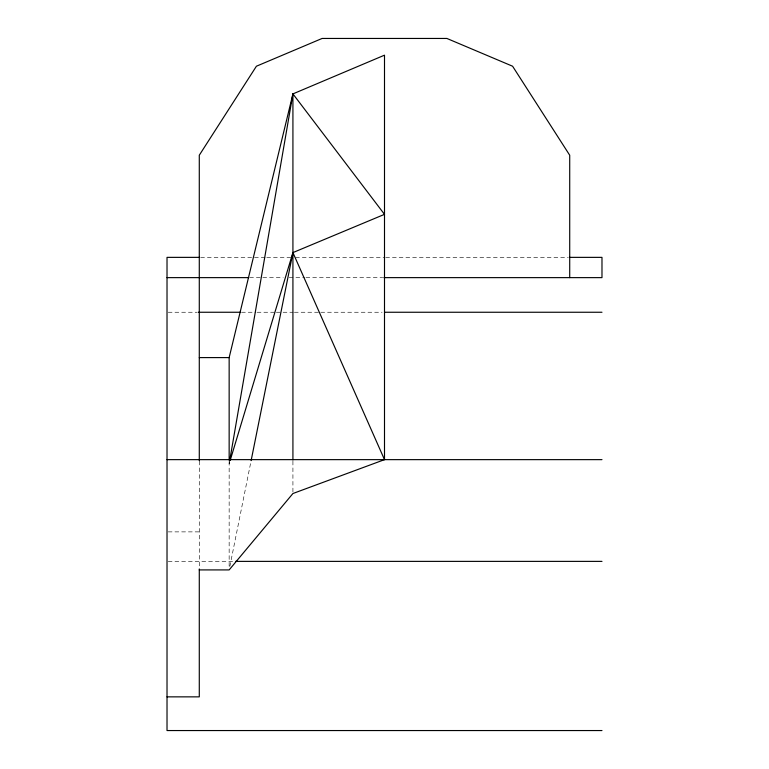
<?xml version="1.0" encoding="UTF-8"?>
<svg xmlns="http://www.w3.org/2000/svg" width="769" height="769" viewBox="0 0 769 769"><rect width="100%" height="100%" fill="white"/><g stroke="black" fill="none" stroke-linecap="round" stroke-linejoin="round"><path stroke-width="0.58" stroke-dasharray="3.85 2.88" d="M229.566 461.39L229.152 463.755L229.844 461.458M229.864 566.388L250.886 461.794M200.661 257.365L265.545 257.365M266.747 257.365L290.778 257.365M295.584 257.365L384.5 257.365M385.702 257.365L568.339 257.365M249.637 277.628L261.623 277.628M262.815 277.628L283.203 277.628M289.192 277.628L304.774 277.628M305.975 277.628L382.702 277.628M168.219 312.252L197.056 312.252M241.514 312.252L255.933 312.252M257.134 312.252L275.158 312.252M276.359 312.252L293.181 312.252M294.383 312.252L319.616 312.252M320.817 312.252L382.097 312.252M168.209 531.879L199.286 531.879M168.219 561.38L233.103 561.38M292.922 461.16L292.922 492.323M229.152 461.371L229.152 567.532M199.286 461.121L199.286 567.743"/><path stroke-width="1.15" d="M229.768 460.208L292.922 93.895L384.5 55.176L384.5 459.641L292.922 493.515L229.152 569.916L199.286 569.916M251.117 460.621L292.922 252.597L384.5 214.349L292.922 93.895L229.152 357.595L229.152 460.179M230.2 460.314L292.922 252.597L384.5 459.641M199.459 257.365L167.017 257.365L167.017 730.55L601.983 730.55M569.541 257.365L601.983 257.365L601.983 277.628L383.904 277.628M167.017 277.628L248.435 277.628M198.258 312.252L240.312 312.252M384.5 312.252L601.983 312.252M199.286 357.595L229.152 357.595M167.017 459.641L601.983 459.641M235.506 561.38L601.983 561.38M167.017 696.858L199.286 696.858L199.286 568.945M569.714 277.628L569.714 155.232L512.587 66.221L446.885 38.45L322.115 38.45L256.413 66.221L199.286 155.232L199.286 460.756M292.922 93.895L292.922 459.958"/></g></svg>
